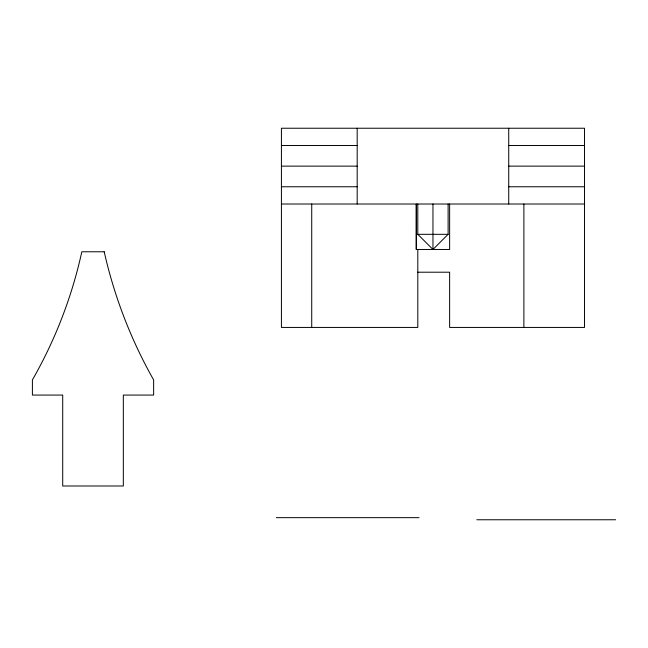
<?xml version="1.0" encoding="UTF-8"?>
<svg xmlns="http://www.w3.org/2000/svg" width="648" height="648" viewBox="0 0 648 648"><rect width="100%" height="100%" fill="white"/><g stroke="black" fill="none" stroke-linecap="round" stroke-linejoin="round"><path stroke-width="0.97" d="M416.267 249.472L416.291 204.015L416.291 249.472L449.631 249.472L449.631 204.015M417.806 204.015L417.806 234.317L432.961 249.472L448.116 234.317L448.116 204.015M281.418 145.492L357.186 145.492M508.729 145.492L584.496 145.492M281.418 166.131L357.186 166.131M508.729 166.131L584.496 166.131M281.418 186.762L357.186 186.762M508.729 186.762L584.496 186.762M281.418 204.015L584.496 204.015M417.806 234.317L448.116 234.317M417.806 272.209L449.631 272.209L449.631 327.434L584.496 327.434L584.496 128.239L281.418 128.239L281.418 327.434L417.806 327.434L417.806 249.472M276.332 517.655L419.045 517.655M476.807 519.761L615.6 519.761M523.884 204.015L523.884 327.434M508.729 128.239L508.729 204.015M432.961 204.015L432.961 249.472M357.186 128.239L357.186 204.015M311.729 204.015L311.729 327.434M104.207 251.772L81.826 251.772A453.989 453.989 0 0 1 32.4 379.914L32.4 395.069L62.71 395.069L62.71 485.992L123.323 485.992L123.323 395.069L153.633 395.069L153.633 379.914A470.424 470.424 0 0 1 104.207 251.772"/></g></svg>
